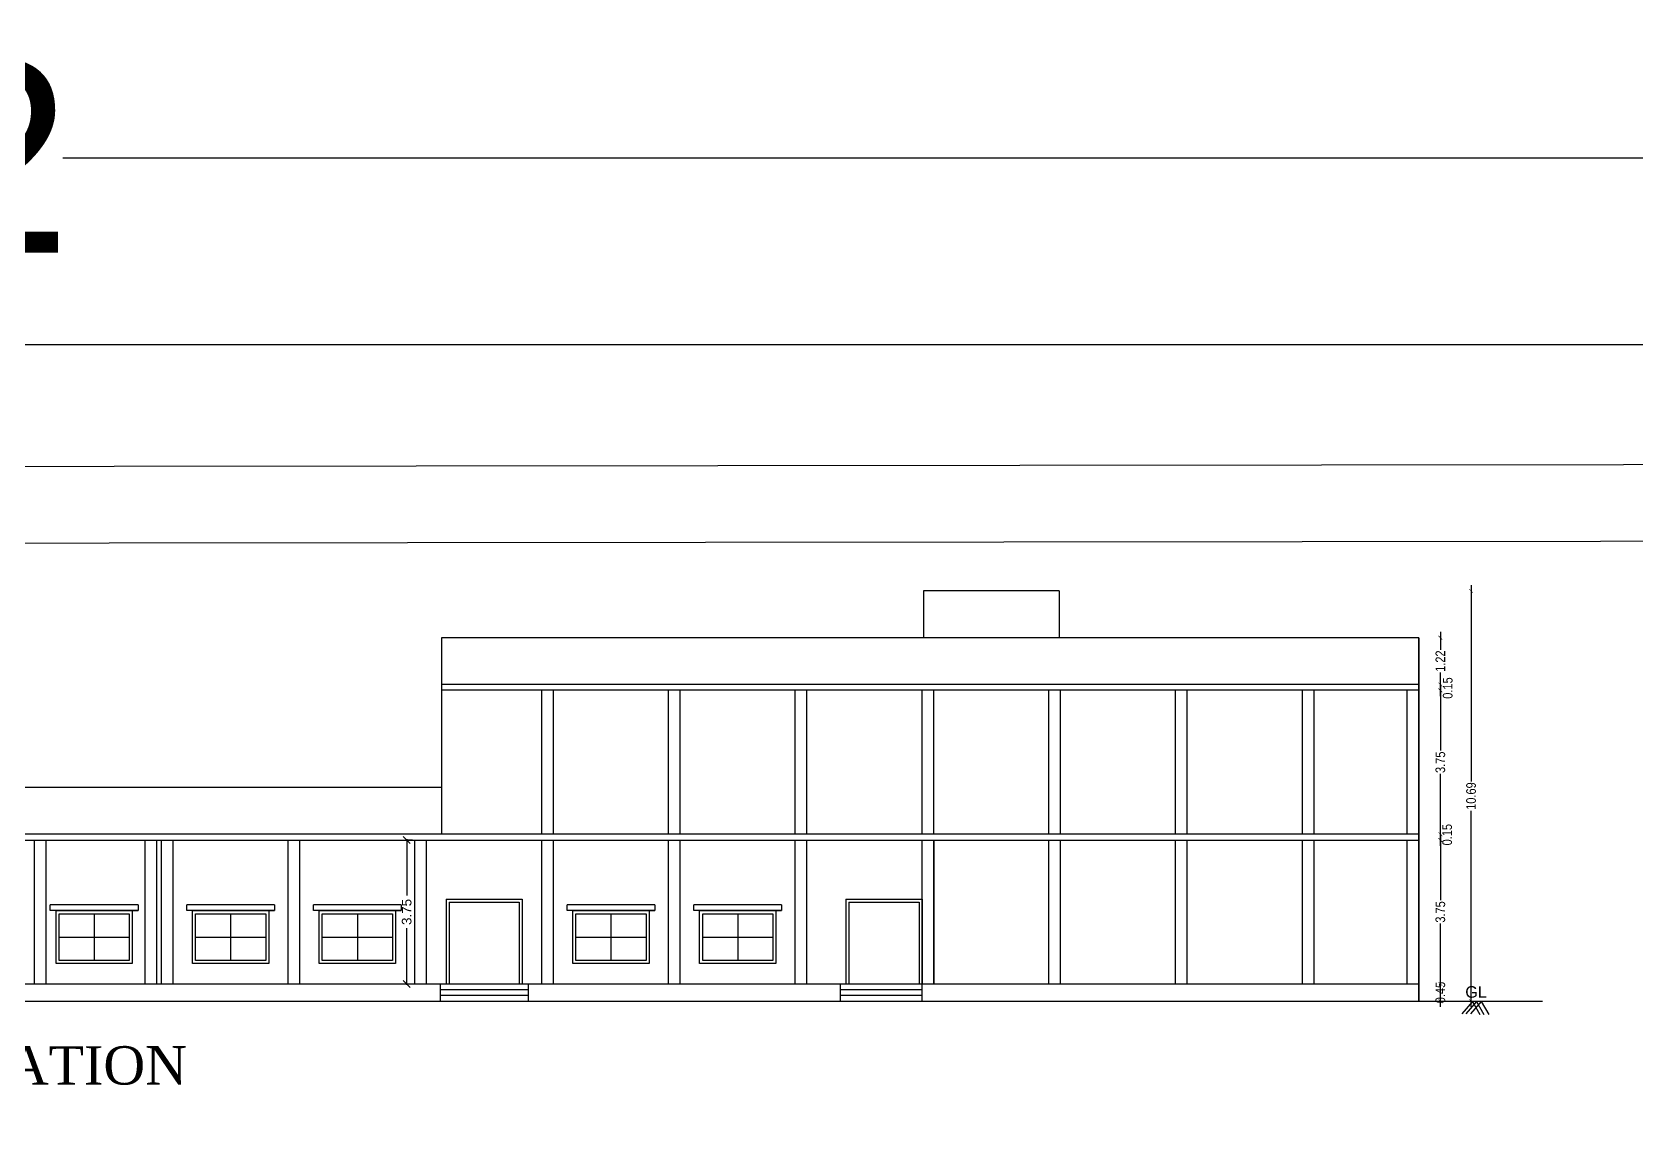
# Model space of a CAD drawing. Header units: metres. Extents: x 0 to 2231, y 0 to 2243.
# Drawn here: x 2068.86 to 2110.67, y 2213.29 to 2241.56 of the extents above; entities that cross this region are included whole.
import ezdxf

# ---------------------------------------------------------------- set-up
doc = ezdxf.new("R2010")
doc.units = ezdxf.units.M
doc.layers.add('BLK_1_FLR_1_REGULAR_ROOM_1', color=4, linetype='Continuous')
doc.styles.add('DIM', font='swissc.ttf')
doc.styles.get("Standard").update_dxf_attribs({"font": 'arial.ttf'})
doc.dimstyles.new('Din', dxfattribs={"dimscale": 0, "dimtxt": 0.25, "dimasz": 0.1, "dimexe": 0.15, "dimexo": 0.15, "dimgap": 0.03, "dimtad": 0, "dimzin": 0, "dimdsep": 46, "dimtxsty": 'DIM', "dimblk": 'ARCHTICK', "dimcen": 0.09, "dimdle": 0.15, "dimse1": 1, "dimse2": 1, "dimclrd": 256, "dimclre": 256, "dimclrt": 7, "dimadec": 0, "dimazin": 3, "dimtfac": 1, "dimtofl": 0, "dimtmove": 1, "dimatfit": 3, "dimfxl": 0, "dimtolj": 1, "dimtzin": 0, "dimarcsym": 0})
doc.dimstyles.new('STANDARD$0', dxfattribs={"dimtxt": 0.25, "dimasz": 0.18, "dimexe": 0.15, "dimexo": 0.15, "dimgap": 0.1, "dimtad": 0, "dimzin": 0, "dimdsep": 46, "dimtxsty": 'Standard', "dimblk": 'OBLIQUE', "dimcen": 0.0625, "dimdle": 0.02, "dimadec": 0, "dimazin": 0, "dimtfac": 1, "dimtix": 1, "dimtofl": 0, "dimtmove": 2, "dimatfit": 3, "dimldrblk": 'OBLIQUE', "dimfxl": 0, "dimtolj": 1, "dimtzin": 0, "dimarcsym": 0})

# ---------------------------------------------------------------- blocks, each defined once
blk = doc.blocks.new('_ArchTick')
at = {"color": 0, "linetype": 'ByBlock', "const_width": 0.15}
blk.add_lwpolyline([(-0.5, -0.5), (0.5, 0.5)], dxfattribs=at)
blk = doc.blocks.new('*D570')
at = {"lineweight": -2}
blk.add_line((2105.574, 2216.159), (2105.574, 2216.909), dxfattribs=at)
at = {"layer": 'Defpoints', "color": 0}
for p in [(2105.016, 2216.759), (2105.574, 2216.759), (2105.016, 2216.309)]:
    blk.add_point(p, dxfattribs=at)
at = {"lineweight": -2, "xscale": 0.1, "yscale": 0.1, "zscale": 0.1}
for p, rotation in [((2105.574, 2216.759), 90), ((2105.574, 2216.309), 270)]:
    blk.add_blockref('_ArchTick', p, dxfattribs=dict(at, rotation=rotation))
at = {"color": 7, "insert": (2105.574, 2216.534), "char_height": 0.25, "attachment_point": 5, "rotation": 90, "style": 'DIM'}
blk.add_mtext('\\A1;0.45', dxfattribs=at)
blk = doc.blocks.new('*D424')
at = {"lineweight": -2}
for p, q in [((2106.375, 2227.149), (2106.375, 2222.036)), ((2106.375, 2216.159), (2106.375, 2221.271))]:
    blk.add_line(p, q, dxfattribs=at)
at = {"layer": 'Defpoints', "color": 0}
for p in [(2105.016, 2226.999), (2105.016, 2216.309), (2106.375, 2216.309)]:
    blk.add_point(p, dxfattribs=at)
at = {"lineweight": -2, "xscale": 0.1, "yscale": 0.1, "zscale": 0.1}
for p, rotation in [((2106.375, 2226.999), 90.00094063868174), ((2106.375, 2216.309), 270.0009406386818)]:
    blk.add_blockref('_ArchTick', p, dxfattribs=dict(at, rotation=rotation))
at = {"color": 7, "insert": (2106.375, 2221.654), "char_height": 0.25, "attachment_point": 5, "rotation": 90.0009, "style": 'DIM'}
blk.add_mtext('\\A1;10.69', dxfattribs=at)
blk = doc.blocks.new('*D425')
at = {"lineweight": -2}
for p, q in [((2105.574, 2220.659), (2105.574, 2218.938)), ((2105.574, 2216.609), (2105.574, 2218.329))]:
    blk.add_line(p, q, dxfattribs=at)
at = {"layer": 'Defpoints', "color": 0}
for p in [(2105.016, 2220.509), (2105.574, 2220.509), (2105.016, 2216.759)]:
    blk.add_point(p, dxfattribs=at)
at = {"lineweight": -2, "xscale": 0.1, "yscale": 0.1, "zscale": 0.1}
for p, rotation in [((2105.574, 2220.509), 90), ((2105.574, 2216.759), 270)]:
    blk.add_blockref('_ArchTick', p, dxfattribs=dict(at, rotation=rotation))
at = {"color": 7, "insert": (2105.574, 2218.634), "char_height": 0.25, "attachment_point": 5, "rotation": 90, "style": 'DIM'}
blk.add_mtext('\\A1;3.75', dxfattribs=at)
blk = doc.blocks.new('*D571')
at = {"lineweight": -2}
blk.add_line((2105.574, 2220.359), (2105.574, 2220.809), dxfattribs=at)
at = {"layer": 'Defpoints', "color": 0}
for p in [(2105.016, 2220.659), (2105.016, 2220.509), (2105.574, 2220.659)]:
    blk.add_point(p, dxfattribs=at)
at = {"lineweight": -2, "xscale": 0.1, "yscale": 0.1, "zscale": 0.1}
for p, rotation in [((2105.574, 2220.659), 90), ((2105.574, 2220.509), 270)]:
    blk.add_blockref('_ArchTick', p, dxfattribs=dict(at, rotation=rotation))
at = {"color": 7, "insert": (2105.751, 2220.647), "char_height": 0.25, "attachment_point": 5, "rotation": 90, "style": 'DIM'}
blk.add_mtext('\\A1;0.15', dxfattribs=at)
blk = doc.blocks.new('*D572')
at = {"lineweight": -2}
for p, q in [((2105.574, 2224.559), (2105.574, 2222.838)), ((2105.574, 2220.509), (2105.574, 2222.229))]:
    blk.add_line(p, q, dxfattribs=at)
at = {"layer": 'Defpoints', "color": 0}
for p in [(2105.016, 2224.409), (2105.574, 2224.409), (2105.016, 2220.659)]:
    blk.add_point(p, dxfattribs=at)
at = {"lineweight": -2, "xscale": 0.1, "yscale": 0.1, "zscale": 0.1}
for p, rotation in [((2105.574, 2224.409), 89.99844830397325), ((2105.574, 2220.659), 269.9984483039732)]:
    blk.add_blockref('_ArchTick', p, dxfattribs=dict(at, rotation=rotation))
at = {"color": 7, "insert": (2105.574, 2222.534), "char_height": 0.25, "attachment_point": 5, "rotation": 89.9984, "style": 'DIM'}
blk.add_mtext('\\A1;3.75', dxfattribs=at)
blk = doc.blocks.new('*D573')
at = {"lineweight": -2}
blk.add_line((2105.574, 2224.259), (2105.574, 2224.709), dxfattribs=at)
at = {"layer": 'Defpoints', "color": 0}
for p in [(2105.016, 2224.559), (2105.016, 2224.409), (2105.574, 2224.559)]:
    blk.add_point(p, dxfattribs=at)
at = {"lineweight": -2, "xscale": 0.1, "yscale": 0.1, "zscale": 0.1}
for p, rotation in [((2105.574, 2224.559), 90), ((2105.574, 2224.409), 270)]:
    blk.add_blockref('_ArchTick', p, dxfattribs=dict(at, rotation=rotation))
at = {"color": 7, "insert": (2105.766, 2224.468), "char_height": 0.25, "attachment_point": 5, "rotation": 90, "style": 'DIM'}
blk.add_mtext('\\A1;0.15', dxfattribs=at)
blk = doc.blocks.new('*D574')
at = {"lineweight": -2}
for p, q in [((2105.574, 2225.929), (2105.574, 2225.468)), ((2105.574, 2224.409), (2105.574, 2224.869))]:
    blk.add_line(p, q, dxfattribs=at)
at = {"layer": 'Defpoints', "color": 0}
for p in [(2105.016, 2225.779), (2105.574, 2225.779), (2105.016, 2224.559)]:
    blk.add_point(p, dxfattribs=at)
at = {"lineweight": -2, "xscale": 0.1, "yscale": 0.1, "zscale": 0.1}
for p, rotation in [((2105.574, 2225.779), 90), ((2105.574, 2224.559), 270)]:
    blk.add_blockref('_ArchTick', p, dxfattribs=dict(at, rotation=rotation))
at = {"color": 7, "insert": (2105.574, 2225.169), "char_height": 0.25, "attachment_point": 5, "rotation": 90, "style": 'DIM'}
blk.add_mtext('\\A1;1.22', dxfattribs=at)
blk = doc.blocks.new('_Oblique')
at = {"color": 0, "lineweight": -2}
blk.add_line((-0.5, -0.5), (0.5, 0.5), dxfattribs=at)
blk = doc.blocks.new('*D567')
at = {"color": 0, "lineweight": -2}
for p, q in [((1887.05, 2238.128), (1887.05, 2238.428)), ((2231.374, 2238.128), (2231.374, 2238.428)), ((1887.03, 2238.278), (2048.761, 2238.278)), ((2231.394, 2238.278), (2069.663, 2238.278))]:
    blk.add_line(p, q, dxfattribs=at)
at = {"layer": 'Defpoints', "color": 0}
for p in [(2231.374, 2238.278), (1887.05, 2233.422), (2231.374, 2233.422)]:
    blk.add_point(p, dxfattribs=at)
at = {"color": 0, "lineweight": -2, "xscale": 0.18, "yscale": 0.18, "zscale": 0.18, "rotation": 180}
blk.add_blockref('_Oblique', (1887.05, 2238.278), dxfattribs=at)
at = {"color": 0, "lineweight": -2, "xscale": 0.18, "yscale": 0.18, "zscale": 0.18}
blk.add_blockref('_Oblique', (2231.374, 2238.278), dxfattribs=at)
at = {"color": 0, "insert": (2059.212, 2238.278), "char_height": 5, "attachment_point": 5}
blk.add_mtext('\\A1;344.32', dxfattribs=at)
blk = doc.blocks.new('*D516')
at = {"layer": 'BLK_1_FLR_1_REGULAR_ROOM_1', "color": 0, "lineweight": -2}
for p, q in [((2078.629, 2220.529), (2078.629, 2219.059)), ((2078.629, 2220.509), (2078.779, 2220.509)), ((2078.629, 2216.739), (2078.629, 2218.208)), ((2078.629, 2216.759), (2078.779, 2216.759))]:
    blk.add_line(p, q, dxfattribs=at)
at = {"layer": 'Defpoints', "color": 0}
for p in [(2078.515, 2220.509), (2078.629, 2220.509), (2078.515, 2216.759)]:
    blk.add_point(p, dxfattribs=at)
at = {"layer": 'BLK_1_FLR_1_REGULAR_ROOM_1', "color": 0, "lineweight": -2, "xscale": 0.18, "yscale": 0.18, "zscale": 0.18}
for p, rotation in [((2078.629, 2220.509), 90), ((2078.629, 2216.759), 270)]:
    blk.add_blockref('_Oblique', p, dxfattribs=dict(at, rotation=rotation))
at = {"layer": 'BLK_1_FLR_1_REGULAR_ROOM_1', "color": 0, "insert": (2078.629, 2218.634), "char_height": 0.25, "attachment_point": 5, "rotation": 90}
blk.add_mtext('\\A1;3.75', dxfattribs=at)

msp = doc.modelspace()

# ---------------------------------------------------------------- linework, layer by layer
for p, q in [((2095.63833, 2226.99875), (2092.09976, 2226.99875)), ((2092.09976, 2226.99875), (2092.09976, 2225.77875)), ((2095.63833, 2226.99875), (2095.63833, 2225.77875)), ((2079.53224, 2225.77875), (2079.53579, 2220.65875)), ((2105.01596, 2225.77875), (2079.53309, 2225.77875)), ((2105.01569, 2225.77875), (2105.01569, 2216.30875)), ((2105.01586, 2216.30875), (2105.01586, 2225.77875)), ((2105.01596, 2224.55875), (2079.53309, 2224.55875)), ((2105.01569, 2224.40875), (2079.53319, 2224.40875)), ((2105.01596, 2224.40875), (2079.53319, 2224.40875)), ((2082.14885, 2220.65875), (2082.14885, 2224.40875)), ((2082.45362, 2220.65875), (2082.45362, 2224.40875)), ((2085.45362, 2220.65875), (2085.45362, 2224.40875)), ((2085.75838, 2220.65875), (2085.75838, 2224.40875)), ((2088.75838, 2220.65875), (2088.75838, 2224.40875)), ((2089.06314, 2220.65875), (2089.06314, 2224.40875)), ((2092.06314, 2220.65875), (2092.06314, 2224.40875)), ((2092.3679, 2220.65875), (2092.3679, 2224.40875)), ((2095.3679, 2220.65875), (2095.3679, 2224.40875)), ((2095.67267, 2220.65875), (2095.67267, 2224.40875)), ((2098.67267, 2220.65875), (2098.67267, 2224.40875)), ((2098.97743, 2220.65875), (2098.97743, 2224.40875)), ((2101.97743, 2220.65875), (2101.97743, 2224.40875)), ((2102.28219, 2220.65875), (2102.28219, 2224.40875)), ((2104.7111, 2220.65875), (2104.7111, 2224.40875)), ((2079.53457, 2221.87875), (2029.27246, 2221.87875)), ((2105.01569, 2220.65875), (2029.27246, 2220.65875)), ((2029.27264, 2220.50875), (2105.01569, 2220.50875)), ((2029.27264, 2220.50875), (2105.01569, 2220.50875)), ((2068.9298, 2216.75875), (2068.9298, 2220.50875)), ((2069.23456, 2216.75875), (2069.23456, 2220.50875)), ((2071.8098, 2216.75875), (2071.8098, 2220.50875)), ((2072.11456, 2216.75875), (2072.11456, 2220.50875)), ((2072.23456, 2216.75875), (2072.23456, 2220.50875)), ((2072.53933, 2216.75875), (2072.53933, 2220.50875)), ((2075.53933, 2216.75875), (2075.53933, 2220.50875)), ((2075.84409, 2216.75875), (2075.84409, 2220.50875)), ((2078.84409, 2216.75875), (2078.84409, 2220.50875)), ((2079.14885, 2216.75875), (2079.14885, 2220.50875)), ((2082.14885, 2216.75875), (2082.14885, 2220.50875)), ((2082.45362, 2216.75875), (2082.45362, 2220.50875)), ((2085.45362, 2216.75875), (2085.45362, 2220.50875)), ((2085.75838, 2216.75875), (2085.75838, 2220.50875)), ((2088.75838, 2216.75875), (2088.75838, 2220.50875)), ((2089.06314, 2216.75875), (2089.06314, 2220.50875)), ((2092.06314, 2216.30875), (2092.06314, 2220.50875)), ((2092.3679, 2216.75875), (2092.3679, 2220.50875)), ((2092.3679, 2220.50875), (2092.3679, 2216.75875)), ((2095.3679, 2216.75875), (2095.3679, 2220.50875)), ((2095.67267, 2216.75875), (2095.67267, 2220.50875)), ((2098.67267, 2216.75875), (2098.67267, 2220.50875)), ((2098.97743, 2216.75875), (2098.97743, 2220.50875)), ((2101.97743, 2216.75875), (2101.97743, 2220.50875)), ((2102.28219, 2216.75875), (2102.28219, 2220.50875)), ((2104.7111, 2216.75875), (2104.7111, 2220.50875)), ((2071.62594, 2218.81875), (2069.33736, 2218.81875)), ((2069.33736, 2218.66875), (2069.33736, 2218.81875)), ((2071.62594, 2218.81875), (2071.62594, 2218.66875)), ((2075.18331, 2218.81875), (2072.89473, 2218.81875)), ((2072.89473, 2218.66875), (2072.89473, 2218.81875)), ((2075.18331, 2218.81875), (2075.18331, 2218.66875)), ((2078.48807, 2218.81875), (2076.1995, 2218.81875)), ((2076.1995, 2218.66875), (2076.1995, 2218.81875)), ((2078.48807, 2218.81875), (2078.48807, 2218.66875)), ((2079.65439, 2218.96875), (2081.64297, 2218.96875)), ((2079.65439, 2218.96875), (2079.65439, 2216.75875)), ((2079.73439, 2218.88875), (2081.56297, 2218.88875)), ((2079.73439, 2218.88875), (2079.73439, 2216.75875)), ((2081.56297, 2218.88875), (2081.56297, 2216.75875)), ((2081.64297, 2218.96875), (2081.64297, 2216.75875)), ((2085.0976, 2218.81875), (2082.80902, 2218.81875)), ((2082.80902, 2218.66875), (2082.80902, 2218.81875)), ((2085.0976, 2218.81875), (2085.0976, 2218.66875)), ((2088.40249, 2218.81875), (2086.11391, 2218.81875)), ((2086.11391, 2218.66875), (2086.11391, 2218.81875)), ((2088.40249, 2218.81875), (2088.40249, 2218.66875)), ((2090.07705, 2218.96875), (2092.06563, 2218.96875)), ((2090.07705, 2218.96875), (2090.07705, 2216.75875)), ((2090.15705, 2218.88875), (2091.98563, 2218.88875)), ((2090.15705, 2218.88875), (2090.15705, 2216.75875)), ((2091.98563, 2218.88875), (2091.98563, 2216.75875)), ((2092.06314, 2218.96875), (2092.06314, 2216.75875)), ((2069.48749, 2218.66875), (2069.33736, 2218.66875)), ((2071.62594, 2218.66875), (2069.33736, 2218.66875)), ((2070.48171, 2218.58875), (2070.48171, 2217.36875)), ((2071.47594, 2218.66875), (2071.62594, 2218.66875)), ((2073.04486, 2218.66875), (2072.89473, 2218.66875)), ((2075.18331, 2218.66875), (2072.89473, 2218.66875)), ((2074.03909, 2218.58875), (2074.03909, 2217.36875)), ((2075.03331, 2218.66875), (2075.18331, 2218.66875)), ((2076.34962, 2218.66875), (2076.1995, 2218.66875)), ((2078.48807, 2218.66875), (2076.1995, 2218.66875)), ((2077.34385, 2218.58875), (2077.34385, 2217.36875)), ((2078.33807, 2218.66875), (2078.48807, 2218.66875)), ((2082.95915, 2218.66875), (2082.80902, 2218.66875)), ((2085.0976, 2218.66875), (2082.80902, 2218.66875)), ((2083.95338, 2218.58875), (2083.95338, 2217.36875)), ((2084.9476, 2218.66875), (2085.0976, 2218.66875)), ((2086.26404, 2218.66875), (2086.11391, 2218.66875)), ((2088.40249, 2218.66875), (2086.11391, 2218.66875)), ((2087.25827, 2218.58875), (2087.25827, 2217.36875)), ((2088.25249, 2218.66875), (2088.40249, 2218.66875)), ((2069.56749, 2217.97875), (2071.39594, 2217.97875)), ((2073.12486, 2217.97875), (2074.95331, 2217.97875)), ((2076.42962, 2217.97875), (2078.25807, 2217.97875)), ((2083.03915, 2217.97875), (2084.8676, 2217.97875)), ((2086.34404, 2217.97875), (2088.17249, 2217.97875)), ((2029.27264, 2216.75875), (2105.01569, 2216.75875)), ((2079.50439, 2216.75875), (2079.50439, 2216.30875)), ((2081.79295, 2216.75875), (2081.79295, 2216.30875)), ((2089.92705, 2216.75875), (2089.92705, 2216.30875)), ((2027.06359, 2216.30875), (2108.23822, 2216.30875)), ((2081.79295, 2216.60875), (2079.50439, 2216.60875)), ((2081.79295, 2216.45875), (2079.50439, 2216.45875)), ((2092.06314, 2216.60875), (2089.92705, 2216.60875)), ((2092.06314, 2216.45875), (2089.92705, 2216.45875)), ((2106.41017, 2216.30004), (2106.13416, 2215.97649)), ((2106.51517, 2216.30004), (2106.23917, 2215.97649)), ((2106.63811, 2216.30004), (2106.36211, 2215.97649)), ((2106.41017, 2216.30004), (2106.60564, 2215.96412)), ((2106.51517, 2216.30004), (2106.71065, 2215.96412)), ((2106.63811, 2216.30004), (2106.83358, 2215.96412))]:
    msp.add_line(p, q)
for points in [[(1887.04979, 2233.42151), (2231.37444, 2233.42151), (2231.37444, 2121.45315), (1887.04979, 2121.45315)], [(1890.03211, 2230.05315), (2228.37444, 2230.42151), (2228.37444, 2124.82151), (1890.03211, 2124.45315)], [(1892.03211, 2228.05315), (2226.37444, 2228.42151), (2226.37444, 2126.82151), (1892.03211, 2126.45315)], [(2069.48749, 2218.66875), (2071.47594, 2218.66875), (2071.47594, 2217.28875), (2069.48749, 2217.28875)], [(2069.56749, 2218.58875), (2071.39594, 2218.58875), (2071.39594, 2217.36875), (2069.56749, 2217.36875)], [(2073.04486, 2218.66875), (2075.03331, 2218.66875), (2075.03331, 2217.28875), (2073.04486, 2217.28875)], [(2073.12486, 2218.58875), (2074.95331, 2218.58875), (2074.95331, 2217.36875), (2073.12486, 2217.36875)], [(2076.34962, 2218.66875), (2078.33807, 2218.66875), (2078.33807, 2217.28875), (2076.34962, 2217.28875)], [(2076.42962, 2218.58875), (2078.25807, 2218.58875), (2078.25807, 2217.36875), (2076.42962, 2217.36875)], [(2082.95915, 2218.66875), (2084.9476, 2218.66875), (2084.9476, 2217.28875), (2082.95915, 2217.28875)], [(2083.03915, 2218.58875), (2084.8676, 2218.58875), (2084.8676, 2217.36875), (2083.03915, 2217.36875)], [(2086.26404, 2218.66875), (2088.25249, 2218.66875), (2088.25249, 2217.28875), (2086.26404, 2217.28875)], [(2086.34404, 2218.58875), (2088.17249, 2218.58875), (2088.17249, 2217.36875), (2086.34404, 2217.36875)]]:
    msp.add_lwpolyline(points, close=True)

# ---------------------------------------------------------------- texts
at = {"insert": (2106.22318, 2216.70013), "char_height": 0.3, "attachment_point": 1}
msp.add_mtext_dynamic_manual_height_columns('GL', width=0.873326, gutter_width=12.5, heights=[0], dxfattribs=at)
at = {"insert": (2072.90297, 2214.11515), "char_height": 1, "width": 42.4457457, "attachment_point": 9, "rotation": 0.039686}
msp.add_mtext('{\\fTimes New Roman|b0|i0|c0|p18;NORTH SIDE ELEVATION}', dxfattribs=at)

# ---------------------------------------------------------------- dimensions: what is measured, and where the dimension line sits
dim = msp.add_linear_dim(base=(2231.37444, 2238.27806), p1=(1887.04979, 2233.42151), p2=(2231.37444, 2233.42151), dimstyle='STANDARD$0', override={"dimtxt": 5})
dim.commit()
dim.dimension.update_dxf_attribs({"geometry": '*D567', "text_midpoint": (2059.21212, 2238.27806)})
for p1, p2, distance, picture, middle in [((2105.01569, 2226.99875), (2105.01586, 2216.30875), 1.35945, '*D424', (2106.37522, 2221.65377)), ((2105.01596, 2224.55875), (2105.01596, 2225.77875), -0.55797, '*D574', (2105.57394, 2225.16875)), ((2105.01586, 2220.65875), (2105.01596, 2224.40875), -0.55797, '*D572', (2105.57389, 2222.53373)), ((2105.01586, 2216.75875), (2105.01586, 2220.50875), -0.55797, '*D425', (2105.57383, 2218.63375))]:
    dim = msp.add_aligned_dim(p1=p1, p2=p2, distance=distance, dimstyle='Din', override={"dimscale": 1, "dimpost": '\\X'})
    dim.commit()
    dim.dimension.update_dxf_attribs({"geometry": picture, "text_midpoint": middle})
for base, p1, p2, picture, middle in [((2105.57394, 2224.55875), (2105.01596, 2224.40875), (2105.01596, 2224.55875), '*D573', (2105.76647, 2224.46846)), ((2105.57383, 2220.65875), (2105.01586, 2220.50875), (2105.01586, 2220.65875), '*D571', (2105.75122, 2220.64728)), ((2105.57383, 2216.75875), (2105.01586, 2216.30875), (2105.01586, 2216.75875), '*D570', (2105.57383, 2216.53375))]:
    dim = msp.add_linear_dim(base=base, p1=p1, p2=p2, angle=90, dimstyle='Din', override={"dimscale": 1, "dimpost": '\\X'})
    dim.commit()
    dim.dimension.update_dxf_attribs({"geometry": picture, "text_midpoint": middle, "dimtype": 161})
at = {"layer": 'BLK_1_FLR_1_REGULAR_ROOM_1', "color": 4}
dim = msp.add_aligned_dim(p1=(2078.51529, 2216.75875), p2=(2078.51529, 2220.50875), distance=-0.11358, dimstyle='STANDARD$0', dxfattribs=at)
dim.commit()
dim.dimension.update_dxf_attribs({"geometry": '*D516', "text_midpoint": (2078.62887, 2218.63375)})

doc.saveas('drawing.dxf')
